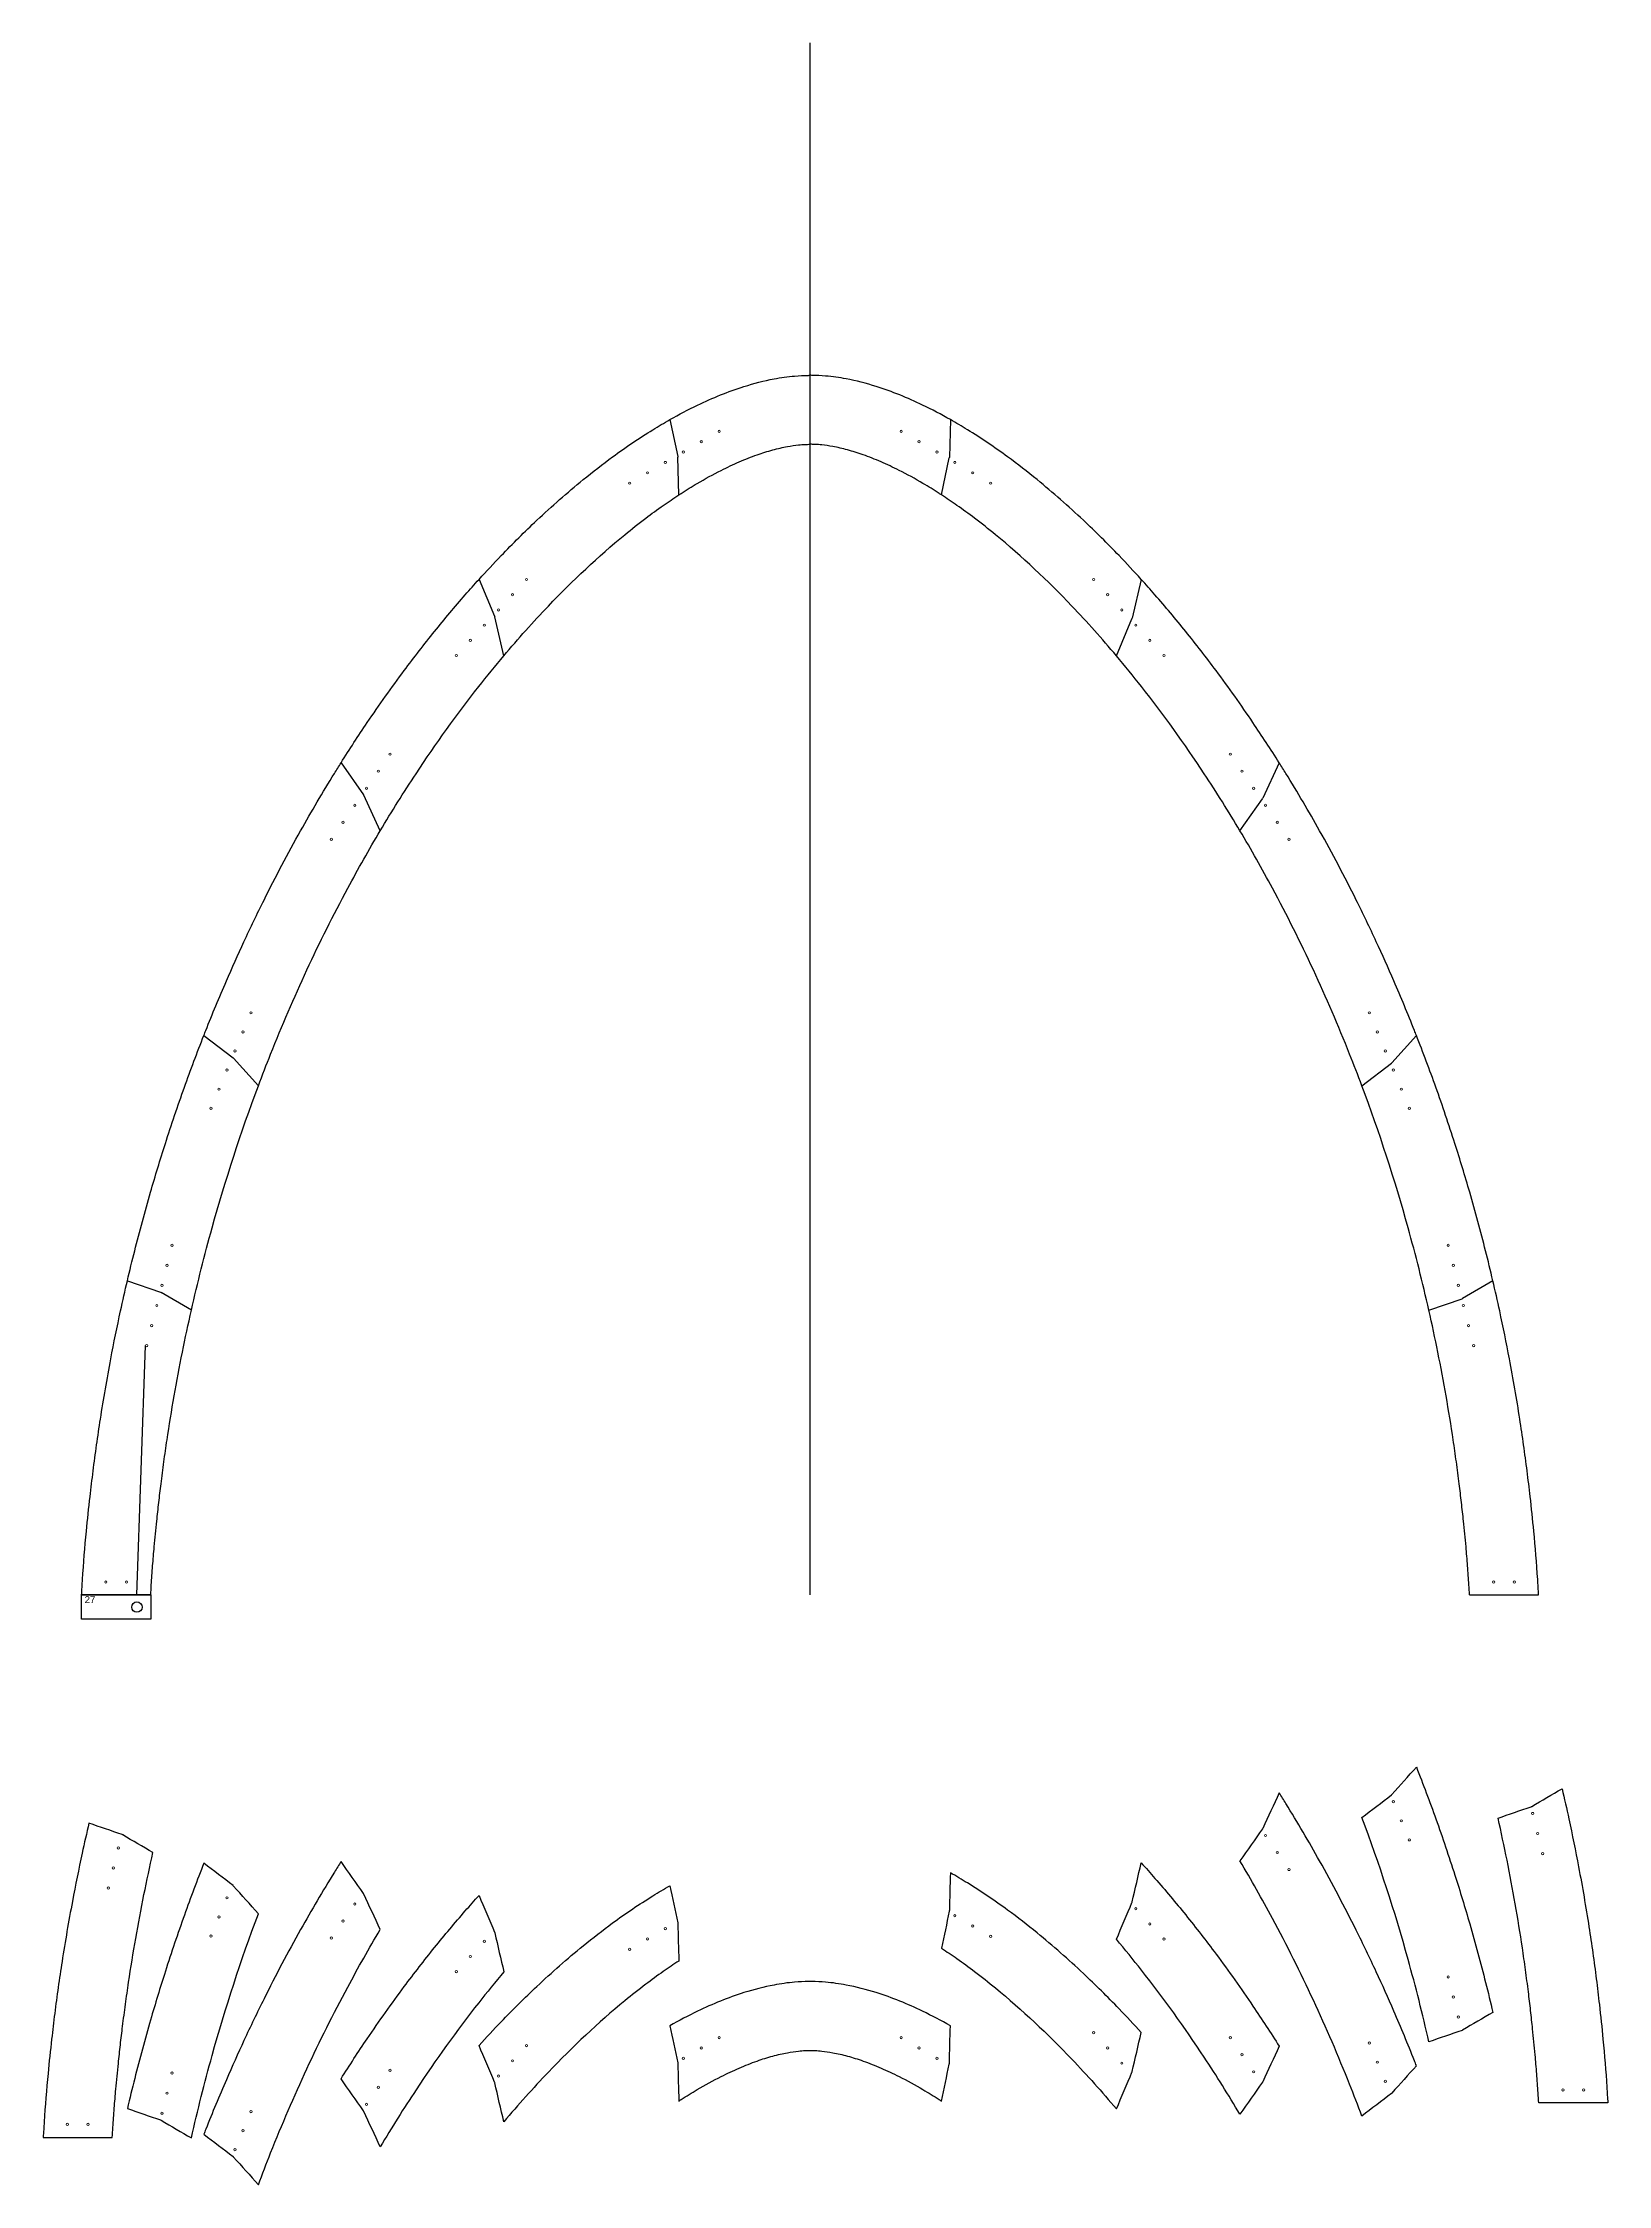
# Model space of a CAD drawing. Header units: inches. Extents: x -1683 to 11264, y -1696 to 4470.
# Drawn here: x 7854 to 8308, y -1512 to -891 of the extents above; entities that cross this region are included whole.
import ezdxf

# ---------------------------------------------------------------- set-up
doc = ezdxf.new("R2010")
doc.units = ezdxf.units.IN
doc.header["$MEASUREMENT"] = 0
doc.layers.add('Anchoring', color=1, linetype='Continuous')
doc.layers.add('Annotation', color=7, linetype='Continuous', lineweight=9)
doc.layers.add('Drilling', color=3, linetype='Continuous', lineweight=13)
doc.styles.get("Standard").update_dxf_attribs({"font": 'Arial.ttf'})

msp = doc.modelspace()

# ---------------------------------------------------------------- linework, layer by layer
for p, q in [((8076.717, -1340.609), (8076.717, -890.538)), ((8036.043, -999.795), (8038.313, -1010.504)), ((8117.391, -999.795), (8117.099, -1010.738)), ((8038.313, -1010.504), (8038.334, -1010.685)), ((8038.627, -1021.628), (8038.334, -1010.685)), ((8076.717, -1006.948), (8076.717, -1006.948)), ((8076.717, -1006.948), (8076.717, -1006.948)), ((8076.717, -1006.948), (8076.717, -1006.948)), ((8076.717, -1006.948), (8076.717, -1006.948)), ((8114.807, -1021.628), (8117.077, -1010.919)), ((8117.099, -1010.738), (8117.077, -1010.919)), ((7980.688, -1046.105), (7985.208, -1056.793)), ((8172.746, -1046.105), (8170.121, -1057.409)), ((7985.208, -1056.793), (7985.261, -1056.956)), ((7987.887, -1068.261), (7985.261, -1056.956)), ((8165.547, -1068.261), (8170.068, -1057.572)), ((8170.068, -1057.572), (8170.121, -1057.409)), ((7940.665, -1099.292), (7947.174, -1108.573)), ((8212.769, -1099.292), (8207.985, -1109.569)), ((7947.174, -1108.573), (7947.262, -1108.726)), ((7952.045, -1119.003), (7947.262, -1108.726)), ((8201.389, -1119.003), (8207.898, -1109.722)), ((8207.898, -1109.722), (8207.985, -1109.569)), ((7900.868, -1178.378), (7909.332, -1184.846)), ((8252.566, -1178.378), (8245.454, -1186.309)), ((7909.332, -1184.846), (7909.469, -1184.972)), ((7916.678, -1192.993), (7909.469, -1184.972)), ((8236.756, -1192.993), (8245.317, -1186.435)), ((8245.317, -1186.435), (8245.454, -1186.309)), ((7878.7, -1249.489), (7888.303, -1252.82)), ((7888.303, -1252.82), (7888.481, -1252.902)), ((7897.252, -1258.042), (7888.481, -1252.902)), ((8256.182, -1258.042), (8265.786, -1254.71)), ((8265.786, -1254.71), (8265.964, -1254.628)), ((8274.734, -1249.489), (8265.964, -1254.628)), ((7885.459, -1340.609), (7865.423, -1340.609)), ((8267.975, -1340.609), (8288.011, -1340.609)), ((8076.717, -1472.688), (8076.717, -1472.688)), ((8076.717, -1472.688), (8076.717, -1472.688))]:
    msp.add_line(p, q)
msp.add_lwpolyline([(8076.717, -1472.688), (8076.717, -1472.688)], close=True)
for points, knots in [([(8036.043, -999.795), (8038.676, -998.301), (8045.63, -994.635), (8055.715, -990.503), (8065.259, -988.03), (8071.558, -987.132), (8075.06, -986.958), (8076.561, -986.948), (8076.717, -986.948)], [622.6187146, 622.6187146, 622.6187146, 622.6187146, 636.946258, 659.8107172, 674.0327445, 683.5185741, 689.8840133, 690.6212419, 690.6212419, 690.6212419, 690.6212419]), ([(8117.391, -999.795), (8114.758, -998.301), (8107.803, -994.635), (8097.719, -990.503), (8088.175, -988.03), (8081.875, -987.132), (8078.374, -986.958), (8076.873, -986.948), (8076.717, -986.948)], [622.6187146, 622.6187146, 622.6187146, 622.6187146, 636.946258, 659.8107172, 674.0327445, 683.5185741, 689.8840133, 690.6212419, 690.6212419, 690.6212419, 690.6212419]), ([(7980.688, -1046.105), (7982.795, -1043.779), (7988.247, -1037.936), (7998.153, -1028.113), (8008.978, -1018.587), (8020.228, -1009.84), (8028.69, -1004.115), (8034.375, -1000.741), (8036.043, -999.795)], [508.266551, 508.266551, 508.266551, 508.266551, 523.1243425, 546.0981919, 574.2963008, 591.3361303, 613.541856, 622.6187146, 622.6187146, 622.6187146, 622.6187146]), ([(8172.746, -1046.105), (8170.639, -1043.779), (8165.187, -1037.936), (8155.281, -1028.113), (8144.456, -1018.587), (8133.206, -1009.84), (8124.744, -1004.115), (8119.059, -1000.741), (8117.391, -999.795)], [508.266551, 508.266551, 508.266551, 508.266551, 523.1243425, 546.0981919, 574.2963008, 591.3361303, 613.541856, 622.6187146, 622.6187146, 622.6187146, 622.6187146]), ([(8038.627, -1021.628), (8038.864, -1021.474), (8039.101, -1021.321), (8040.877, -1020.181), (8042.43, -1019.223), (8046.293, -1016.944), (8048.606, -1015.671), (8052.669, -1013.622), (8054.416, -1012.799), (8057.884, -1011.297), (8059.608, -1010.616), (8062.858, -1009.469), (8064.392, -1008.986), (8067.337, -1008.182), (8068.756, -1007.855), (8071.239, -1007.396), (8072.307, -1007.24), (8073.991, -1007.064), (8074.631, -1007.016), (8075.755, -1006.962), (8076.241, -1006.949), (8076.717, -1006.948)], [607.2615058, 607.2615058, 607.2615058, 607.2615058, 608.773362, 608.773362, 618.5662317, 618.5662317, 633.1338973, 633.1338973, 644.0840797, 644.0840797, 655.034262, 655.034262, 664.8912487, 664.8912487, 674.4104732, 674.4104732, 681.9930656, 681.9930656, 686.8240107, 686.8240107, 690.5294314, 690.5294314, 690.5294314, 690.5294314]), ([(8114.807, -1021.628), (8114.57, -1021.474), (8114.333, -1021.321), (8112.557, -1020.181), (8111.004, -1019.223), (8107.141, -1016.944), (8104.827, -1015.671), (8100.765, -1013.622), (8099.018, -1012.799), (8095.55, -1011.297), (8093.826, -1010.616), (8090.576, -1009.469), (8089.042, -1008.986), (8086.096, -1008.182), (8084.678, -1007.855), (8082.195, -1007.396), (8081.127, -1007.24), (8079.443, -1007.064), (8078.803, -1007.016), (8077.679, -1006.962), (8077.193, -1006.949), (8076.717, -1006.948)], [607.2615058, 607.2615058, 607.2615058, 607.2615058, 608.773362, 608.773362, 618.5662317, 618.5662317, 633.1338973, 633.1338973, 644.0840797, 644.0840797, 655.034262, 655.034262, 664.8912487, 664.8912487, 674.4104732, 674.4104732, 681.9930656, 681.9930656, 686.8240107, 686.8240107, 690.5294314, 690.5294314, 690.5294314, 690.5294314]), ([(7987.887, -1068.261), (7992.056, -1063.31), (7996.356, -1058.499), (8007.853, -1046.459), (8015.243, -1039.501), (8024.982, -1031.512), (8026.997, -1029.918), (8030.714, -1027.103), (8032.413, -1025.864), (8035.617, -1023.621), (8037.116, -1022.61), (8038.627, -1021.628)], [488.8347305, 488.8347305, 488.8347305, 488.8347305, 521.3323884, 521.3323884, 573.0843575, 573.0843575, 586.4591243, 586.4591243, 597.6162431, 597.6162431, 607.2615058, 607.2615058, 607.2615058, 607.2615058]), ([(8165.547, -1068.261), (8161.378, -1063.31), (8157.078, -1058.499), (8145.581, -1046.459), (8138.191, -1039.501), (8128.452, -1031.512), (8126.437, -1029.918), (8122.72, -1027.103), (8121.021, -1025.864), (8117.817, -1023.621), (8116.318, -1022.61), (8114.807, -1021.628)], [488.8347305, 488.8347305, 488.8347305, 488.8347305, 521.3323884, 521.3323884, 573.0843575, 573.0843575, 586.4591243, 586.4591243, 597.6162431, 597.6162431, 607.2615058, 607.2615058, 607.2615058, 607.2615058]), ([(7940.665, -1099.292), (7943.138, -1095.366), (7949.049, -1086.31), (7958.077, -1073.584), (7967.618, -1061.27), (7974.946, -1052.531), (7979.344, -1047.587), (7980.688, -1046.105)], [403.087061, 403.087061, 403.087061, 403.087061, 425.0554697, 454.2808277, 476.9391838, 498.7961612, 508.266551, 508.266551, 508.266551, 508.266551]), ([(8212.769, -1099.292), (8210.295, -1095.366), (8204.385, -1086.31), (8195.356, -1073.584), (8185.816, -1061.27), (8178.488, -1052.531), (8174.089, -1047.587), (8172.746, -1046.105)], [403.087061, 403.087061, 403.087061, 403.087061, 425.0554697, 454.2808277, 476.9391838, 498.7961612, 508.266551, 508.266551, 508.266551, 508.266551]), ([(7952.045, -1119.003), (7955.377, -1113.405), (7958.833, -1107.891), (7968.157, -1093.783), (7974.221, -1085.335), (7982.993, -1074.177), (7985.417, -1071.194), (7987.887, -1068.261)], [385.5422982, 385.5422982, 385.5422982, 385.5422982, 417.8284503, 417.8284503, 469.5804193, 469.5804193, 488.8347305, 488.8347305, 488.8347305, 488.8347305]), ([(8201.389, -1119.003), (8198.057, -1113.405), (8194.601, -1107.891), (8185.277, -1093.783), (8179.213, -1085.335), (8170.441, -1074.177), (8168.017, -1071.194), (8165.547, -1068.261)], [385.5422982, 385.5422982, 385.5422982, 385.5422982, 417.8284503, 417.8284503, 469.5804193, 469.5804193, 488.8347305, 488.8347305, 488.8347305, 488.8347305]), ([(7900.886, -1178.334), (7901.068, -1177.87), (7903.159, -1172.581), (7906.934, -1163.484), (7912.591, -1150.874), (7919.614, -1136.27), (7928.249, -1119.931), (7935.968, -1106.809), (7940.017, -1100.321), (7940.665, -1099.292)], [263.2358142, 263.2358142, 263.2358142, 263.2358142, 265.5945627, 290.1637874, 309.86406, 331.0245881, 366.8823368, 397.3289899, 403.087061, 403.087061, 403.087061, 403.087061]), ([(8252.548, -1178.334), (8252.366, -1177.87), (8250.275, -1172.581), (8246.5, -1163.484), (8240.843, -1150.874), (8233.82, -1136.27), (8225.185, -1119.931), (8217.466, -1106.809), (8213.417, -1100.321), (8212.769, -1099.292)], [263.2358142, 263.2358142, 263.2358142, 263.2358142, 265.5945627, 290.1637874, 309.86406, 331.0245881, 366.8823368, 397.3289899, 403.087061, 403.087061, 403.087061, 403.087061]), ([(7916.678, -1192.993), (7917.836, -1189.905), (7919.025, -1186.829), (7926.801, -1167.311), (7934.254, -1151.233), (7945.638, -1130.047), (7948.782, -1124.485), (7952.045, -1119.003)], [250.3228088, 250.3228088, 250.3228088, 250.3228088, 266.5789819, 266.5789819, 353.921082, 353.921082, 385.5422982, 385.5422982, 385.5422982, 385.5422982]), ([(8236.756, -1192.993), (8235.598, -1189.905), (8234.409, -1186.829), (8226.632, -1167.311), (8219.18, -1151.233), (8207.796, -1130.047), (8204.652, -1124.485), (8201.389, -1119.003)], [250.3228088, 250.3228088, 250.3228088, 250.3228088, 266.5789819, 266.5789819, 353.921082, 353.921082, 385.5422982, 385.5422982, 385.5422982, 385.5422982]), ([(7878.7, -1249.489), (7879.381, -1246.587), (7881.476, -1237.997), (7885.073, -1224.712), (7889.882, -1208.907), (7895.019, -1193.726), (7898.921, -1183.328), (7900.886, -1178.334)], [145.5049567, 145.5049567, 145.5049567, 145.5049567, 159.6183586, 187.3672202, 210.6580597, 237.8278543, 263.2358142, 263.2358142, 263.2358142, 263.2358142]), ([(8274.734, -1249.489), (8274.053, -1246.587), (8271.958, -1237.997), (8268.361, -1224.712), (8263.552, -1208.907), (8258.415, -1193.726), (8254.513, -1183.328), (8252.548, -1178.334)], [145.5049567, 145.5049567, 145.5049567, 145.5049567, 159.6183586, 187.3672202, 210.6580597, 237.8278543, 263.2358142, 263.2358142, 263.2358142, 263.2358142]), ([(7897.252, -1258.042), (7899.067, -1250.028), (7901.075, -1242.06), (7907.147, -1220.236), (7911.615, -1206.497), (7916.678, -1192.993)], [138.8085613, 138.8085613, 138.8085613, 138.8085613, 179.2368817, 179.2368817, 250.3228088, 250.3228088, 250.3228088, 250.3228088]), ([(8256.182, -1258.042), (8254.367, -1250.028), (8252.359, -1242.06), (8246.287, -1220.236), (8241.819, -1206.497), (8236.756, -1192.993)], [138.8085613, 138.8085613, 138.8085613, 138.8085613, 179.2368817, 179.2368817, 250.3228088, 250.3228088, 250.3228088, 250.3228088]), ([(7865.423, -1340.609), (7865.513, -1339.101), (7865.88, -1332.932), (7866.644, -1323.419), (7867.756, -1312.95), (7869.05, -1302.098), (7870.932, -1288.768), (7873.599, -1273.288), (7876.312, -1259.937), (7878.016, -1252.399), (7878.7, -1249.489)], [0, 0, 0, 0, 7.1500633, 29.2604037, 45.182299, 56.9929944, 81.0075465, 108.9129248, 131.35327, 145.5049567, 145.5049567, 145.5049567, 145.5049567]), ([(8288.011, -1340.609), (8287.921, -1339.101), (8287.553, -1332.932), (8286.79, -1323.419), (8285.678, -1312.95), (8284.384, -1302.098), (8282.501, -1288.768), (8279.835, -1273.288), (8277.122, -1259.937), (8275.418, -1252.399), (8274.734, -1249.489)], [0, 0, 0, 0, 7.1500633, 29.2604037, 45.182299, 56.9929944, 81.0075465, 108.9129248, 131.35327, 145.5049567, 145.5049567, 145.5049567, 145.5049567]), ([(7885.459, -1340.609), (7885.518, -1339.628), (7885.576, -1338.662), (7885.696, -1336.784), (7885.758, -1335.863), (7885.888, -1334.017), (7885.956, -1333.093), (7886.168, -1330.323), (7886.322, -1328.476), (7886.709, -1324.146), (7886.953, -1321.663), (7887.404, -1317.378), (7887.603, -1315.582), (7888.014, -1311.989), (7888.227, -1310.199), (7888.713, -1306.282), (7888.99, -1304.153), (7889.573, -1299.895), (7889.878, -1297.766), (7890.833, -1291.386), (7891.522, -1287.139), (7893.006, -1278.667), (7893.8, -1274.441), (7895.466, -1266.154), (7896.334, -1262.092), (7897.252, -1258.042)], [1.8908334, 1.8908334, 1.8908334, 1.8908334, 6.5979228, 6.5979228, 11.1832756, 11.1832756, 15.7686285, 15.7686285, 24.9393342, 24.9393342, 37.2761162, 37.2761162, 46.1038071, 46.1038071, 54.931498, 54.931498, 65.5052586, 65.5052586, 76.0790193, 76.0790193, 97.2265406, 97.2265406, 118.3740618, 118.3740618, 138.8085613, 138.8085613, 138.8085613, 138.8085613]), ([(8267.975, -1340.609), (8267.916, -1339.628), (8267.857, -1338.662), (8267.738, -1336.784), (8267.676, -1335.863), (8267.546, -1334.017), (8267.478, -1333.093), (8267.265, -1330.323), (8267.112, -1328.476), (8266.725, -1324.146), (8266.481, -1321.663), (8266.03, -1317.378), (8265.831, -1315.582), (8265.42, -1311.989), (8265.207, -1310.199), (8264.721, -1306.282), (8264.443, -1304.153), (8263.861, -1299.895), (8263.556, -1297.766), (8262.601, -1291.386), (8261.912, -1287.139), (8260.428, -1278.667), (8259.634, -1274.441), (8257.968, -1266.154), (8257.1, -1262.092), (8256.182, -1258.042)], [1.8908334, 1.8908334, 1.8908334, 1.8908334, 6.5979228, 6.5979228, 11.1832756, 11.1832756, 15.7686285, 15.7686285, 24.9393342, 24.9393342, 37.2761162, 37.2761162, 46.1038071, 46.1038071, 54.931498, 54.931498, 65.5052586, 65.5052586, 76.0790193, 76.0790193, 97.2265406, 97.2265406, 118.3740618, 118.3740618, 138.8085613, 138.8085613, 138.8085613, 138.8085613]), ([(8252.548, -1390.489), (8254.513, -1395.483), (8258.415, -1405.882), (8263.552, -1421.063), (8268.361, -1436.867), (8271.958, -1450.152), (8274.053, -1458.742), (8274.734, -1461.644), (8271.811, -1463.357), (8268.887, -1465.07), (8265.964, -1466.783), (8265.905, -1466.811), (8265.845, -1466.838), (8265.786, -1466.865), (8262.585, -1467.976), (8259.384, -1469.086), (8256.182, -1470.197), (8254.367, -1462.183), (8252.359, -1454.215), (8246.287, -1432.391), (8241.819, -1418.652), (8236.756, -1405.148), (8239.609, -1402.962), (8242.463, -1400.776), (8245.317, -1398.59), (8245.363, -1398.548), (8245.408, -1398.506), (8245.454, -1398.464), (8247.824, -1395.821), (8250.195, -1393.177), (8252.566, -1390.534)], [0, 0, 0, 0, 25.4079598, 52.5777544, 75.8685939, 103.6174555, 117.7308575, 117.7308575, 117.7308575, 118.7308575, 118.7308575, 118.7308575, 119.7308575, 119.7308575, 119.7308575, 120.7308575, 120.7308575, 120.7308575, 161.1591779, 161.1591779, 232.245105, 232.245105, 232.245105, 233.245105, 233.245105, 233.245105, 234.245105, 234.245105, 234.245105, 235.245105, 235.245105, 235.245105, 235.245105]), ([(8252.548, -1477.072), (8252.366, -1476.608), (8250.275, -1471.319), (8246.5, -1462.221), (8240.843, -1449.612), (8233.82, -1435.008), (8225.185, -1418.669), (8217.466, -1405.546), (8213.417, -1399.059), (8212.769, -1398.03), (8211.174, -1401.456), (8209.58, -1404.882), (8207.985, -1408.307), (8207.956, -1408.358), (8207.927, -1408.409), (8207.898, -1408.46), (8205.728, -1411.553), (8203.558, -1414.647), (8201.389, -1417.741)], [0, 0, 0, 0, 2.3587486, 26.9279733, 46.6282459, 67.7887739, 103.6465226, 134.0931757, 139.8512469, 139.8512469, 139.8512469, 140.8512469, 140.8512469, 140.8512469, 141.8512469, 141.8512469, 141.8512469, 142.8512469, 142.8512469, 142.8512469, 142.8512469]), ([(8276.239, -1405.334), (8277.156, -1409.385), (8278.024, -1413.447), (8279.69, -1421.734), (8280.485, -1425.96), (8281.968, -1434.432), (8282.657, -1438.679), (8283.612, -1445.059), (8283.917, -1447.187), (8284.5, -1451.446), (8284.778, -1453.574), (8285.263, -1457.492), (8285.476, -1459.282), (8285.888, -1462.875), (8286.086, -1464.671), (8286.538, -1468.956), (8286.781, -1471.439), (8287.169, -1475.769), (8287.322, -1477.616), (8287.535, -1480.386), (8287.603, -1481.309), (8287.732, -1483.156), (8287.794, -1484.077), (8287.914, -1485.955), (8287.973, -1486.921), (8288.032, -1487.902), (8294.71, -1487.902), (8301.389, -1487.902), (8308.067, -1487.902), (8307.977, -1486.394), (8307.61, -1480.225), (8306.846, -1470.711), (8305.735, -1460.243), (8304.44, -1449.391), (8302.558, -1436.061), (8299.891, -1420.581), (8297.178, -1407.23), (8295.475, -1399.692), (8294.791, -1396.782), (8291.867, -1398.495), (8288.944, -1400.208), (8286.02, -1401.921), (8285.961, -1401.948), (8285.902, -1401.976), (8285.843, -1402.003), (8282.641, -1403.113), (8279.44, -1404.224), (8276.239, -1405.334)], [0, 0, 0, 0, 20.4344995, 20.4344995, 41.5820207, 41.5820207, 62.729542, 62.729542, 73.3033027, 73.3033027, 83.8770633, 83.8770633, 92.7047542, 92.7047542, 101.5324451, 101.5324451, 113.8692271, 113.8692271, 123.0399328, 123.0399328, 127.6252857, 127.6252857, 132.2106385, 132.2106385, 136.9177279, 136.9177279, 136.9177279, 137.9177279, 137.9177279, 137.9177279, 145.0677912, 167.1781316, 183.1000269, 194.9107222, 218.9252744, 246.8306526, 269.2709978, 283.4226845, 283.4226845, 283.4226845, 284.4226845, 284.4226845, 284.4226845, 285.4226845, 285.4226845, 285.4226845, 286.4226845, 286.4226845, 286.4226845, 286.4226845]), ([(7886.111, -1415.327), (7885.194, -1419.377), (7884.325, -1423.439), (7882.66, -1431.726), (7881.865, -1435.952), (7880.382, -1444.424), (7879.692, -1448.671), (7878.738, -1455.052), (7878.433, -1457.18), (7877.85, -1461.438), (7877.572, -1463.567), (7877.086, -1467.484), (7876.874, -1469.274), (7876.462, -1472.867), (7876.264, -1474.663), (7875.812, -1478.948), (7875.569, -1481.431), (7875.181, -1485.761), (7875.028, -1487.608), (7874.815, -1490.378), (7874.747, -1491.302), (7874.618, -1493.148), (7874.556, -1494.069), (7874.436, -1495.947), (7874.377, -1496.913), (7874.318, -1497.894), (7867.64, -1497.894), (7860.961, -1497.894), (7854.283, -1497.894), (7854.373, -1496.386), (7854.74, -1490.218), (7855.504, -1480.704), (7856.615, -1470.235), (7857.91, -1459.383), (7859.792, -1446.053), (7862.459, -1430.573), (7865.172, -1417.223), (7866.875, -1409.684), (7867.559, -1406.774), (7870.76, -1407.885), (7873.962, -1408.995), (7877.163, -1410.106), (7877.222, -1410.133), (7877.281, -1410.16), (7877.341, -1410.188), (7880.264, -1411.901), (7883.188, -1413.614), (7886.111, -1415.327)], [0, 0, 0, 0, 20.4344995, 20.4344995, 41.5820207, 41.5820207, 62.729542, 62.729542, 73.3033027, 73.3033027, 83.8770633, 83.8770633, 92.7047542, 92.7047542, 101.5324451, 101.5324451, 113.8692271, 113.8692271, 123.0399328, 123.0399328, 127.6252857, 127.6252857, 132.2106385, 132.2106385, 136.9177279, 136.9177279, 136.9177279, 137.9177279, 137.9177279, 137.9177279, 145.0677912, 167.1781316, 183.1000269, 194.9107222, 218.9252744, 246.8306526, 269.2709978, 283.4226845, 283.4226845, 283.4226845, 284.4226845, 284.4226845, 284.4226845, 285.4226845, 285.4226845, 285.4226845, 286.4226845, 286.4226845, 286.4226845, 286.4226845]), ([(7900.886, -1418.367), (7898.921, -1423.36), (7895.019, -1433.759), (7889.882, -1448.94), (7885.073, -1464.745), (7881.476, -1478.029), (7879.381, -1486.62), (7878.7, -1489.522), (7881.901, -1490.632), (7885.102, -1491.743), (7888.303, -1492.853), (7888.363, -1492.881), (7888.422, -1492.908), (7888.481, -1492.935), (7891.405, -1494.648), (7894.328, -1496.361), (7897.252, -1498.074), (7899.067, -1490.061), (7901.075, -1482.092), (7907.147, -1460.269), (7911.615, -1446.53), (7916.678, -1433.026), (7914.275, -1430.352), (7911.872, -1427.679), (7909.469, -1425.005), (7909.423, -1424.963), (7909.378, -1424.921), (7909.332, -1424.879), (7906.511, -1422.723), (7903.69, -1420.567), (7900.868, -1418.411)], [0, 0, 0, 0, 25.4079598, 52.5777544, 75.8685939, 103.6174555, 117.7308575, 117.7308575, 117.7308575, 118.7308575, 118.7308575, 118.7308575, 119.7308575, 119.7308575, 119.7308575, 120.7308575, 120.7308575, 120.7308575, 161.1591779, 161.1591779, 232.245105, 232.245105, 232.245105, 233.245105, 233.245105, 233.245105, 234.245105, 234.245105, 234.245105, 235.245105, 235.245105, 235.245105, 235.245105]), ([(7900.868, -1496.994), (7903.69, -1499.15), (7906.511, -1501.306), (7909.332, -1503.462), (7909.378, -1503.504), (7909.423, -1503.546), (7909.469, -1503.588), (7911.872, -1506.262), (7914.275, -1508.936), (7916.678, -1511.609), (7917.836, -1508.521), (7919.025, -1505.445), (7926.801, -1485.927), (7934.254, -1469.849), (7945.638, -1448.663), (7948.782, -1443.101), (7952.045, -1437.619), (7950.451, -1434.193), (7948.856, -1430.767), (7947.262, -1427.341), (7947.232, -1427.291), (7947.203, -1427.24), (7947.174, -1427.189), (7945.004, -1424.096), (7942.835, -1421.002), (7940.665, -1417.908), (7940.017, -1418.937), (7935.968, -1425.425), (7928.249, -1438.547), (7919.614, -1454.886), (7912.591, -1469.49), (7906.934, -1482.1), (7903.159, -1491.197), (7901.068, -1496.486), (7900.886, -1496.95)], [0, 0, 0, 0, 1, 1, 1, 2, 2, 2, 3, 3, 3, 19.2561731, 19.2561731, 106.5982733, 106.5982733, 138.2194894, 138.2194894, 138.2194894, 139.2194894, 139.2194894, 139.2194894, 140.2194894, 140.2194894, 140.2194894, 141.2194894, 141.2194894, 141.2194894, 146.9775606, 177.4242137, 213.2819624, 234.4424904, 254.142763, 278.7119877, 281.0707363, 281.0707363, 281.0707363, 281.0707363]), ([(8117.077, -1432.316), (8117.084, -1432.256), (8117.092, -1432.195), (8117.099, -1432.135), (8117.196, -1428.487), (8117.294, -1424.84), (8117.391, -1421.192), (8119.059, -1422.138), (8124.744, -1425.512), (8133.206, -1431.237), (8144.456, -1439.984), (8155.281, -1449.51), (8165.187, -1459.333), (8170.639, -1465.176), (8172.746, -1467.502), (8171.871, -1471.27), (8170.996, -1475.038), (8170.121, -1478.806), (8170.103, -1478.86), (8170.085, -1478.915), (8170.068, -1478.969), (8168.561, -1482.532), (8167.054, -1486.095), (8165.547, -1489.658), (8161.378, -1484.707), (8157.078, -1479.896), (8145.581, -1467.856), (8138.191, -1460.898), (8128.452, -1452.909), (8126.437, -1451.315), (8122.72, -1448.5), (8121.021, -1447.261), (8117.817, -1445.018), (8116.318, -1444.007), (8114.807, -1443.025), (8115.564, -1439.455), (8116.321, -1435.885), (8117.077, -1432.316)], [0, 0, 0, 0, 1, 1, 1, 2, 2, 2, 11.0768587, 33.2825843, 50.3224138, 78.5205227, 101.4943721, 116.3521636, 116.3521636, 116.3521636, 117.3521636, 117.3521636, 117.3521636, 118.3521636, 118.3521636, 118.3521636, 119.3521636, 119.3521636, 119.3521636, 151.8498215, 151.8498215, 203.6017906, 203.6017906, 216.9765574, 216.9765574, 228.1336762, 228.1336762, 237.7789389, 237.7789389, 237.7789389, 238.7789389, 238.7789389, 238.7789389, 238.7789389]), ([(8201.389, -1491.202), (8203.558, -1488.108), (8205.728, -1485.014), (8207.898, -1481.921), (8207.927, -1481.87), (8207.956, -1481.819), (8207.985, -1481.768), (8209.58, -1478.343), (8211.174, -1474.917), (8212.769, -1471.491), (8210.295, -1467.565), (8204.385, -1458.509), (8195.356, -1445.783), (8185.816, -1433.469), (8178.488, -1424.73), (8174.089, -1419.786), (8172.746, -1418.304), (8171.871, -1422.072), (8170.996, -1425.84), (8170.121, -1429.608), (8170.103, -1429.662), (8170.085, -1429.717), (8170.068, -1429.771), (8168.561, -1433.334), (8167.054, -1436.897), (8165.547, -1440.46), (8168.017, -1443.393), (8170.441, -1446.376), (8179.213, -1457.534), (8185.277, -1465.982), (8194.601, -1480.09), (8198.057, -1485.604), (8201.389, -1491.202)], [0, 0, 0, 0, 1, 1, 1, 2, 2, 2, 3, 3, 3, 24.9684087, 54.1937667, 76.8521228, 98.7091002, 108.17949, 108.17949, 108.17949, 109.17949, 109.17949, 109.17949, 110.17949, 110.17949, 110.17949, 111.17949, 111.17949, 111.17949, 130.4338012, 130.4338012, 182.1857702, 182.1857702, 214.4719223, 214.4719223, 214.4719223, 214.4719223]), ([(8252.566, -1477.116), (8250.195, -1479.76), (8247.824, -1482.403), (8245.454, -1485.046), (8245.408, -1485.089), (8245.363, -1485.131), (8245.317, -1485.173), (8242.463, -1487.359), (8239.609, -1489.545), (8236.756, -1491.731), (8235.598, -1488.643), (8234.409, -1485.567), (8226.632, -1466.048), (8219.18, -1449.97), (8207.796, -1428.785), (8204.652, -1423.223), (8201.389, -1417.741)], [0, 0, 0, 0, 1, 1, 1, 2, 2, 2, 3, 3, 3, 19.2561731, 19.2561731, 106.5982733, 106.5982733, 138.2194894, 138.2194894, 138.2194894, 138.2194894]), ([(7947.262, -1490.363), (7948.856, -1493.789), (7950.451, -1497.214), (7952.045, -1500.64), (7955.377, -1495.043), (7958.833, -1489.528), (7968.157, -1475.42), (7974.221, -1466.973), (7982.993, -1455.814), (7985.417, -1452.832), (7987.887, -1449.898), (7987.012, -1446.13), (7986.137, -1442.362), (7985.261, -1438.594), (7985.244, -1438.539), (7985.226, -1438.485), (7985.208, -1438.431), (7983.701, -1434.868), (7982.195, -1431.305), (7980.688, -1427.742), (7979.344, -1429.224), (7974.946, -1434.168), (7967.618, -1442.907), (7958.077, -1455.221), (7949.049, -1467.947), (7943.138, -1477.004), (7940.665, -1480.93), (7942.835, -1484.023), (7945.004, -1487.117), (7947.174, -1490.211), (7947.203, -1490.261), (7947.232, -1490.312), (7947.262, -1490.363)], [0, 0, 0, 0, 1, 1, 1, 33.2861521, 33.2861521, 85.0381211, 85.0381211, 104.2924323, 104.2924323, 104.2924323, 105.2924323, 105.2924323, 105.2924323, 106.2924323, 106.2924323, 106.2924323, 107.2924323, 107.2924323, 107.2924323, 116.7628221, 138.6197995, 161.2781556, 190.5035136, 212.4719223, 212.4719223, 212.4719223, 213.4719223, 213.4719223, 213.4719223, 214.4719223, 214.4719223, 214.4719223, 214.4719223]), ([(7985.261, -1482.09), (7986.137, -1485.858), (7987.012, -1489.626), (7987.887, -1493.394), (7992.056, -1488.443), (7996.356, -1483.632), (8007.853, -1471.592), (8015.243, -1464.634), (8024.982, -1456.645), (8026.997, -1455.051), (8030.714, -1452.237), (8032.413, -1450.997), (8035.617, -1448.755), (8037.116, -1447.743), (8038.627, -1446.761), (8038.529, -1443.113), (8038.432, -1439.466), (8038.334, -1435.818), (8038.327, -1435.758), (8038.32, -1435.697), (8038.313, -1435.637), (8037.556, -1432.068), (8036.8, -1428.498), (8036.043, -1424.928), (8034.375, -1425.874), (8028.69, -1429.249), (8020.228, -1434.973), (8008.978, -1443.72), (7998.153, -1453.246), (7988.247, -1463.069), (7982.795, -1468.913), (7980.688, -1471.238), (7982.195, -1474.801), (7983.701, -1478.364), (7985.208, -1481.927), (7985.226, -1481.981), (7985.244, -1482.035), (7985.261, -1482.09)], [0, 0, 0, 0, 1, 1, 1, 33.4976579, 33.4976579, 85.2496269, 85.2496269, 98.6243938, 98.6243938, 109.7815126, 109.7815126, 119.4267753, 119.4267753, 119.4267753, 120.4267753, 120.4267753, 120.4267753, 121.4267753, 121.4267753, 121.4267753, 122.4267753, 122.4267753, 122.4267753, 131.5036339, 153.7093596, 170.7491891, 198.947298, 221.9211473, 236.7789389, 236.7789389, 236.7789389, 237.7789389, 237.7789389, 237.7789389, 238.7789389, 238.7789389, 238.7789389, 238.7789389]), ([(8038.334, -1476.425), (8038.327, -1476.364), (8038.32, -1476.304), (8038.313, -1476.244), (8037.556, -1472.674), (8036.8, -1469.104), (8036.043, -1465.535), (8038.676, -1464.041), (8045.63, -1460.375), (8055.715, -1456.243), (8065.259, -1453.77), (8071.558, -1452.872), (8075.06, -1452.698), (8076.561, -1452.688), (8076.717, -1452.688), (8076.873, -1452.688), (8078.374, -1452.698), (8081.875, -1452.872), (8088.175, -1453.77), (8097.719, -1456.243), (8107.803, -1460.375), (8114.758, -1464.041), (8117.391, -1465.535), (8117.294, -1469.182), (8117.196, -1472.83), (8117.099, -1476.478), (8117.092, -1476.538), (8117.084, -1476.598), (8117.077, -1476.659), (8116.321, -1480.228), (8115.564, -1483.798), (8114.807, -1487.368), (8114.57, -1487.214), (8114.333, -1487.061), (8112.557, -1485.921), (8111.004, -1484.963), (8107.141, -1482.684), (8104.827, -1481.411), (8100.765, -1479.362), (8099.018, -1478.539), (8095.55, -1477.037), (8093.826, -1476.356), (8090.576, -1475.209), (8089.042, -1474.726), (8086.096, -1473.922), (8084.678, -1473.595), (8082.195, -1473.136), (8081.127, -1472.98), (8079.443, -1472.804), (8078.803, -1472.756), (8077.679, -1472.702), (8077.193, -1472.689), (8076.717, -1472.688), (8076.241, -1472.689), (8075.755, -1472.702), (8074.631, -1472.756), (8073.991, -1472.804), (8072.307, -1472.98), (8071.239, -1473.136), (8068.756, -1473.595), (8067.337, -1473.922), (8064.392, -1474.726), (8062.858, -1475.209), (8059.608, -1476.356), (8057.884, -1477.037), (8054.416, -1478.539), (8052.669, -1479.362), (8048.606, -1481.411), (8046.293, -1482.684), (8042.43, -1484.963), (8040.877, -1485.921), (8039.101, -1487.061), (8038.864, -1487.214), (8038.627, -1487.368), (8038.529, -1483.72), (8038.432, -1480.072), (8038.334, -1476.425)], [0, 0, 0, 0, 1, 1, 1, 2, 2, 2, 16.3275434, 39.1920026, 53.4140299, 62.8998595, 69.2652987, 70.0025273, 70.0025273, 70.0025273, 70.739756, 77.1051951, 86.5910247, 100.813052, 123.6775112, 138.0050546, 138.0050546, 138.0050546, 139.0050546, 139.0050546, 139.0050546, 140.0050546, 140.0050546, 140.0050546, 141.0050546, 141.0050546, 141.0050546, 142.5169108, 142.5169108, 152.3097805, 152.3097805, 166.8774462, 166.8774462, 177.8276285, 177.8276285, 188.7778109, 188.7778109, 198.6347975, 198.6347975, 208.154022, 208.154022, 215.7366144, 215.7366144, 220.5675596, 220.5675596, 224.2729802, 224.2729802, 224.2729802, 227.9784008, 227.9784008, 232.809346, 232.809346, 240.3919384, 240.3919384, 249.9111629, 249.9111629, 259.7681495, 259.7681495, 270.7183319, 270.7183319, 281.6685142, 281.6685142, 296.2361799, 296.2361799, 306.0290496, 306.0290496, 307.5409058, 307.5409058, 307.5409058, 308.5409058, 308.5409058, 308.5409058, 308.5409058])]:
    msp.add_open_spline(points, degree=3, knots=knots)
at = {"layer": 'Anchoring'}
msp.add_line((7881.459, -1340.609), (7883.964, -1268.293), dxfattribs=at)
msp.add_lwpolyline([(7865.423, -1340.609), (7885.459, -1340.609), (7885.459, -1347.609), (7865.423, -1347.609)], close=True, dxfattribs=at)
msp.add_circle((7881.459, -1344.124), 1.5, dxfattribs=at)
at = {"layer": 'Drilling'}
for centre, radius in [((8045.129, -1006.211), 0.323), ((8050.325, -1003.211), 0.323), ((8103.109, -1003.211), 0.323), ((8108.305, -1006.211), 0.323), ((8034.737, -1012.211), 0.323), ((8039.933, -1009.211), 0.323), ((8113.501, -1009.211), 0.323), ((8118.697, -1012.211), 0.323), ((8024.344, -1018.211), 0.323), ((8029.541, -1015.211), 0.323), ((8123.893, -1015.211), 0.323), ((8129.089, -1018.211), 0.323), ((7994.464, -1046.163), 0.322), ((8158.97, -1046.163), 0.322), ((7986.323, -1054.979), 0.322), ((7990.393, -1050.571), 0.322), ((8163.041, -1050.571), 0.322), ((8167.111, -1054.979), 0.322), ((7982.252, -1059.387), 0.322), ((8171.182, -1059.387), 0.322), ((7974.111, -1068.202), 0.322), ((7978.181, -1063.795), 0.322), ((8175.253, -1063.795), 0.322), ((8179.323, -1068.202), 0.322), ((7954.872, -1096.8), 0.323), ((8198.562, -1096.8), 0.323), ((7951.465, -1101.739), 0.323), ((8201.968, -1101.739), 0.323), ((7944.652, -1111.617), 0.323), ((7948.059, -1106.678), 0.323), ((8205.375, -1106.678), 0.323), ((8208.782, -1111.617), 0.323), ((7941.245, -1116.556), 0.323), ((8212.189, -1116.556), 0.323), ((7937.838, -1121.495), 0.323), ((8215.596, -1121.495), 0.323), ((7914.524, -1171.807), 0.323), ((8238.91, -1171.807), 0.323), ((7912.204, -1177.341), 0.323), ((8241.23, -1177.341), 0.323), ((7909.885, -1182.874), 0.323), ((8243.549, -1182.874), 0.323), ((7907.565, -1188.408), 0.323), ((8245.869, -1188.408), 0.323), ((7905.245, -1193.941), 0.323), ((8248.189, -1193.941), 0.323), ((7902.926, -1199.475), 0.323), ((8250.508, -1199.475), 0.323), ((7891.665, -1239.226), 0.323), ((8261.769, -1239.226), 0.323), ((7890.189, -1245.042), 0.323), ((8263.245, -1245.042), 0.323), ((7888.713, -1250.857), 0.323), ((8264.721, -1250.857), 0.323), ((7887.238, -1256.673), 0.323), ((8266.196, -1256.673), 0.323), ((7885.762, -1262.489), 0.323), ((8267.672, -1262.489), 0.323), ((7884.286, -1268.305), 0.323), ((8269.147, -1268.305), 0.323), ((7872.441, -1336.859), 0.323), ((7878.441, -1336.859), 0.323), ((8274.993, -1336.859), 0.323), ((8280.993, -1336.859), 0.323), ((8245.869, -1400.563), 0.323), ((8286.253, -1403.966), 0.323), ((8208.782, -1410.355), 0.323), ((8248.189, -1406.096), 0.323), ((8287.728, -1409.782), 0.323), ((7876.097, -1413.958), 0.323), ((8212.189, -1415.294), 0.323), ((8250.508, -1411.63), 0.323), ((8289.204, -1415.597), 0.323), ((7874.622, -1419.774), 0.323), ((8215.596, -1420.233), 0.323), ((7873.146, -1425.59), 0.323), ((7907.565, -1428.44), 0.323), ((7905.245, -1433.974), 0.323), ((7941.245, -1435.172), 0.323), ((7944.652, -1430.233), 0.323), ((8118.697, -1433.608), 0.323), ((8171.182, -1431.586), 0.322), ((7902.926, -1439.507), 0.323), ((7937.838, -1440.111), 0.323), ((7982.252, -1441.024), 0.322), ((8029.541, -1440.345), 0.323), ((8034.737, -1437.345), 0.323), ((8123.893, -1436.608), 0.323), ((8129.089, -1439.608), 0.323), ((8175.253, -1435.994), 0.322), ((8179.323, -1440.401), 0.322), ((7978.181, -1445.432), 0.322), ((8024.344, -1443.345), 0.323), ((7974.111, -1449.84), 0.322), ((8261.769, -1451.381), 0.323), ((8263.245, -1457.197), 0.323), ((8264.721, -1463.013), 0.323), ((7994.464, -1471.296), 0.322), ((8045.129, -1471.951), 0.323), ((8050.325, -1468.951), 0.323), ((8103.109, -1468.951), 0.323), ((8108.305, -1471.951), 0.323), ((8158.97, -1467.56), 0.322), ((8163.041, -1471.968), 0.322), ((8198.562, -1468.999), 0.323), ((8238.91, -1470.545), 0.323), ((7954.872, -1478.438), 0.323), ((7990.393, -1475.704), 0.322), ((8039.933, -1474.951), 0.323), ((8113.501, -1474.951), 0.323), ((8167.111, -1476.376), 0.322), ((8201.968, -1473.938), 0.323), ((8241.23, -1476.079), 0.323), ((7891.665, -1479.259), 0.323), ((7951.465, -1483.376), 0.323), ((7986.323, -1480.112), 0.322), ((8205.375, -1478.877), 0.323), ((8243.549, -1481.612), 0.323), ((8295.049, -1484.152), 0.323), ((8301.049, -1484.152), 0.323), ((7888.713, -1490.89), 0.323), ((7890.189, -1485.074), 0.323), ((7914.524, -1490.423), 0.323), ((7948.059, -1488.315), 0.323), ((7861.301, -1494.144), 0.323), ((7867.301, -1494.144), 0.323), ((7912.204, -1495.957), 0.323), ((7909.885, -1501.49), 0.323)]:
    msp.add_circle(centre, radius, dxfattribs=at)

# ---------------------------------------------------------------- texts
at = {"layer": 'Annotation', "insert": (7866.298, -1340.961), "char_height": 2, "attachment_point": 1}
msp.add_mtext_dynamic_manual_height_columns('27', width=4, gutter_width=1, heights=[0], dxfattribs=at)

doc.saveas('drawing.dxf')
